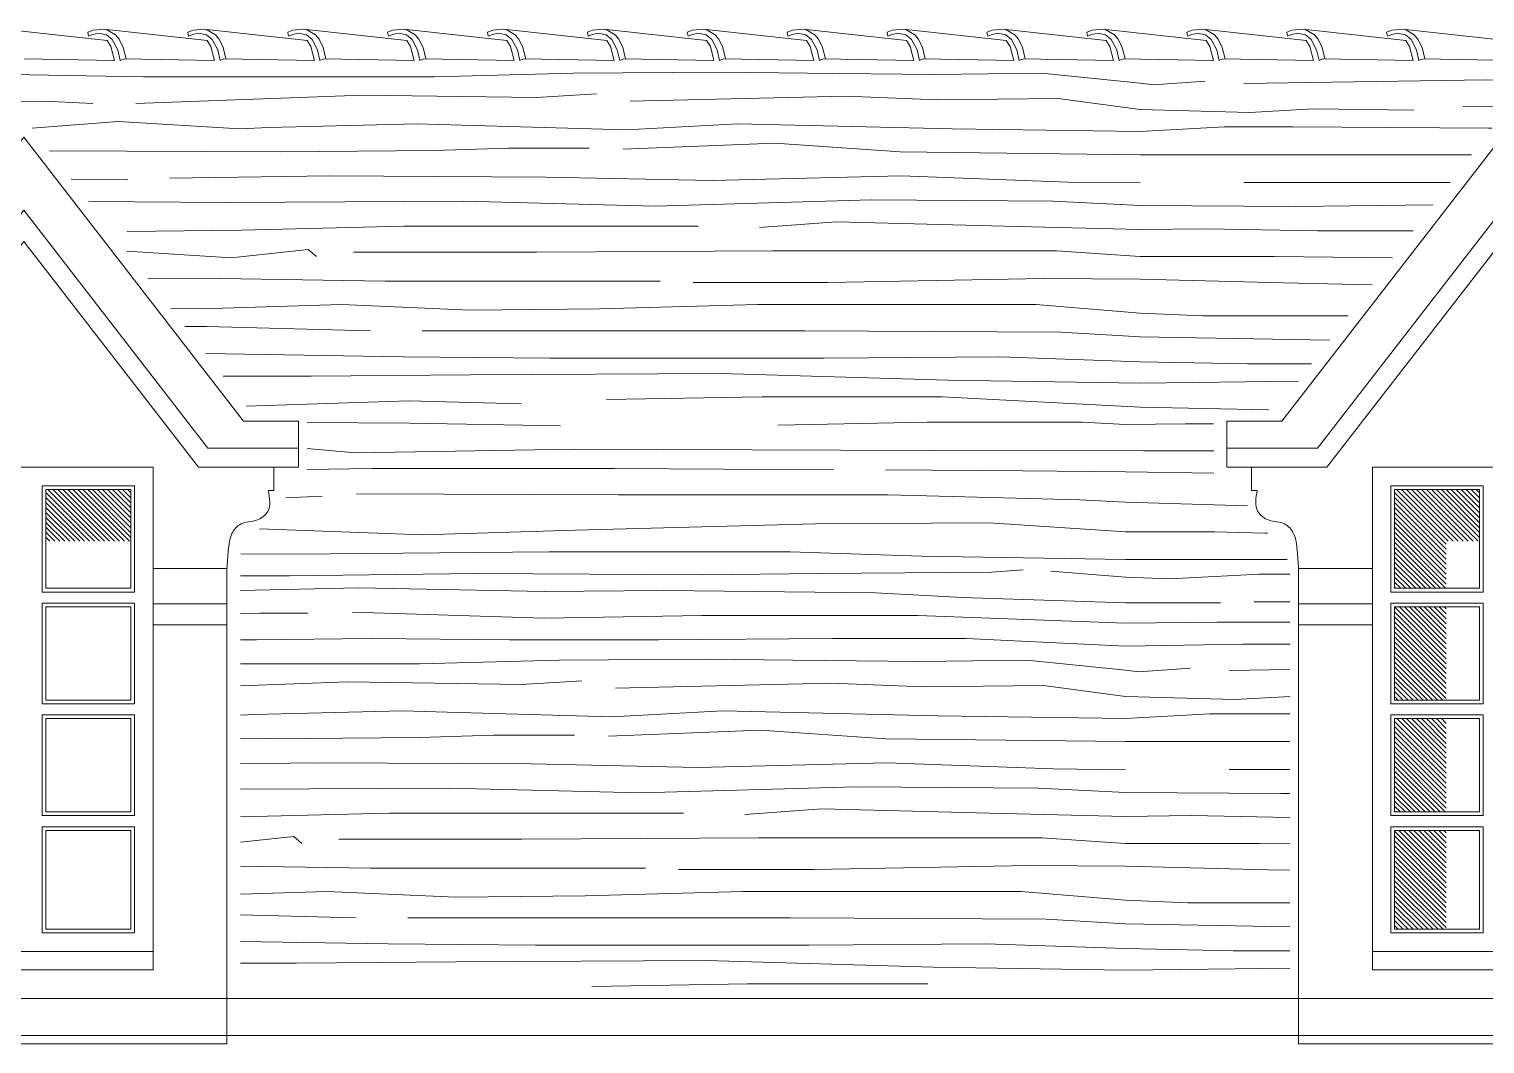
# Model space of a CAD drawing. Header units: millimetres. Extents: x -17502 to -16646, y 1856 to 2034.
# Drawn here: x -17199.399 to -17195.459, y 1873.305 to 1876.05 of the extents above; entities that cross this region are included whole.
import ezdxf

# ---------------------------------------------------------------- set-up
doc = ezdxf.new("R2010")
doc.units = ezdxf.units.MM
doc.layers.get('0').update_dxf_attribs({"lineweight": 9})
doc.layers.add('blocs', color=7, linetype='Continuous')
doc.layers.add('COUPE', color=7, linetype='Continuous', lineweight=9)

msp = doc.modelspace()

# ---------------------------------------------------------------- hatches: boundary and pattern name
at = {"lineweight": 9}
h = msp.add_hatch(dxfattribs=at)
h.set_pattern_fill('ANSI31', color=252, scale=0.003, angle=90, style=0)
h.set_pattern_definition([(135, (2999.822085, 3152.720291), (-0.006735192091, -0.006735192091), [])])
h.paths.add_polyline_path([(-17199.474, 1874.8049), (-17199.704, 1874.8049), (-17199.704, 1874.5374), (-17199.564, 1874.5374), (-17199.564, 1874.6649), (-17199.474, 1874.6649)])
h.paths.add_polyline_path([(-17199.124, 1874.8049), (-17199.354, 1874.8049), (-17199.354, 1874.6649), (-17199.124, 1874.6649)])
h.paths.add_polyline_path([(-17199.564, 1874.4874), (-17199.704, 1874.4874), (-17199.704, 1874.2349), (-17199.564, 1874.2349)])
h.paths.add_polyline_path([(-17199.564, 1874.1849), (-17199.704, 1874.1849), (-17199.704, 1873.9324), (-17199.564, 1873.9324)])
h.paths.add_polyline_path([(-17199.564, 1873.8824), (-17199.704, 1873.8824), (-17199.704, 1873.6149), (-17199.564, 1873.6149)])
h.paths.add_polyline_path([(-17195.1236, 1874.8049), (-17195.3536, 1874.8049), (-17195.3536, 1874.6649), (-17195.1236, 1874.6649)])
h.paths.add_polyline_path([(-17195.4736, 1874.8049), (-17195.7036, 1874.8049), (-17195.7036, 1874.5374), (-17195.5636, 1874.5374), (-17195.5636, 1874.6649), (-17195.4736, 1874.6649)])
h.paths.add_polyline_path([(-17195.5636, 1874.4874), (-17195.7036, 1874.4874), (-17195.7036, 1874.2349), (-17195.5636, 1874.2349)])
h.paths.add_polyline_path([(-17195.5636, 1874.1849), (-17195.7036, 1874.1849), (-17195.7036, 1873.9324), (-17195.5636, 1873.9324)])
h.paths.add_polyline_path([(-17195.5636, 1873.8824), (-17195.7036, 1873.8824), (-17195.7036, 1873.6149), (-17195.5636, 1873.6149)])

# ---------------------------------------------------------------- linework, layer by layer
for points in [[(-17200.1578, 1874.99), (-17200.0089, 1874.99), (-17199.414, 1875.7581), (-17198.819, 1874.99), (-17198.6702, 1874.99), (-17198.6702, 1874.9166), (-17198.9154, 1874.9166), (-17199.414, 1875.5603), (-17199.9126, 1874.9166), (-17200.1578, 1874.9166)], [(-17196.1573, 1874.99), (-17196.0085, 1874.99), (-17195.4136, 1875.7581), (-17194.8186, 1874.99), (-17194.6698, 1874.99), (-17194.6698, 1874.9166), (-17194.915, 1874.9166), (-17195.4136, 1875.5603), (-17195.9121, 1874.9166), (-17196.1573, 1874.9166)], [(-17200.1578, 1874.9166), (-17199.9126, 1874.9166), (-17199.414, 1875.5603), (-17198.9154, 1874.9166), (-17198.6702, 1874.9166), (-17198.6702, 1874.8649), (-17198.9408, 1874.8649), (-17199.414, 1875.4758), (-17199.8872, 1874.8649), (-17200.1578, 1874.8649)], [(-17196.1573, 1874.9166), (-17195.9121, 1874.9166), (-17195.4136, 1875.5603), (-17194.915, 1874.9166), (-17194.6698, 1874.9166), (-17194.6698, 1874.8649), (-17194.9403, 1874.8649), (-17195.4136, 1875.4758), (-17195.8868, 1874.8649), (-17196.1573, 1874.8649)], [(-17199.764, 1874.8649), (-17199.764, 1873.5049), (-17199.064, 1873.5049), (-17199.064, 1874.8649)], [(-17199.064, 1874.8649), (-17199.764, 1874.8649), (-17199.764, 1873.5549), (-17199.064, 1873.5549)], [(-17195.7636, 1874.8649), (-17195.7636, 1873.5049), (-17195.0636, 1873.5049), (-17195.0636, 1874.8649)], [(-17195.0636, 1874.8649), (-17195.7636, 1874.8649), (-17195.7636, 1873.5549), (-17195.0636, 1873.5549)], [(-17199.114, 1874.8149), (-17199.364, 1874.8149), (-17199.364, 1874.5274), (-17199.114, 1874.5274)], [(-17199.124, 1874.8049), (-17199.354, 1874.8049), (-17199.354, 1874.5374), (-17199.124, 1874.5374)], [(-17195.4636, 1874.8149), (-17195.7136, 1874.8149), (-17195.7136, 1874.5274), (-17195.4636, 1874.5274)], [(-17195.4736, 1874.8049), (-17195.7036, 1874.8049), (-17195.7036, 1874.5374), (-17195.4736, 1874.5374)], [(-17198.864, 1874.591), (-17199.064, 1874.591), (-17199.064, 1874.4955), (-17198.864, 1874.4955)], [(-17195.9636, 1874.591), (-17195.7636, 1874.591), (-17195.7636, 1874.4955), (-17195.9636, 1874.4955)], [(-17199.114, 1874.4974), (-17199.364, 1874.4974), (-17199.364, 1874.2249), (-17199.114, 1874.2249)], [(-17199.124, 1874.4874), (-17199.354, 1874.4874), (-17199.354, 1874.2349), (-17199.124, 1874.2349)], [(-17198.864, 1874.4955), (-17199.064, 1874.4955), (-17199.064, 1874.4388), (-17198.864, 1874.4388)], [(-17195.9636, 1874.4955), (-17195.7636, 1874.4955), (-17195.7636, 1874.4388), (-17195.9636, 1874.4388)], [(-17195.4636, 1874.4974), (-17195.7136, 1874.4974), (-17195.7136, 1874.2249), (-17195.4636, 1874.2249)], [(-17195.4736, 1874.4874), (-17195.7036, 1874.4874), (-17195.7036, 1874.2349), (-17195.4736, 1874.2349)], [(-17199.114, 1874.1949), (-17199.364, 1874.1949), (-17199.364, 1873.9224), (-17199.114, 1873.9224)], [(-17199.124, 1874.1849), (-17199.354, 1874.1849), (-17199.354, 1873.9324), (-17199.124, 1873.9324)], [(-17195.4636, 1874.1949), (-17195.7136, 1874.1949), (-17195.7136, 1873.9224), (-17195.4636, 1873.9224)], [(-17195.4736, 1874.1849), (-17195.7036, 1874.1849), (-17195.7036, 1873.9324), (-17195.4736, 1873.9324)], [(-17199.114, 1873.8924), (-17199.364, 1873.8924), (-17199.364, 1873.6049), (-17199.114, 1873.6049)], [(-17195.4636, 1873.8924), (-17195.7136, 1873.8924), (-17195.7136, 1873.6049), (-17195.4636, 1873.6049)], [(-17199.124, 1873.8824), (-17199.354, 1873.8824), (-17199.354, 1873.6149), (-17199.124, 1873.6149)], [(-17195.4736, 1873.8824), (-17195.7036, 1873.8824), (-17195.7036, 1873.6149), (-17195.4736, 1873.6149)], [(-17199.064, 1873.5549), (-17199.764, 1873.5549), (-17199.764, 1873.5049), (-17199.064, 1873.5049)], [(-17195.0636, 1873.5549), (-17195.7636, 1873.5549), (-17195.7636, 1873.5049), (-17195.0636, 1873.5049)]]:
    msp.add_lwpolyline(points, close=True, dxfattribs=at)
for points in [[(-17198.7521, 1874.8021), (-17198.737, 1874.8021), (-17198.737, 1874.8649)], [(-17196.0754, 1874.8021), (-17196.0906, 1874.8021), (-17196.0906, 1874.8649)], [(-17199.964, 1874.4388), (-17199.964, 1873.3049), (-17198.864, 1873.3049), (-17198.864, 1874.4388)], [(-17195.9636, 1874.4388), (-17195.9636, 1873.3049), (-17194.8636, 1873.3049), (-17194.8636, 1874.4388)], [(-17201.9793, 1873.4274), (-17192.3464, 1873.4274)], [(-17201.9793, 1873.3274), (-17192.3464, 1873.3274)]]:
    msp.add_lwpolyline(points, dxfattribs=at)
for points in [[(-17198.864, 1874.591), (-17198.8603, 1874.6399), (-17198.8505, 1874.6854), (-17198.8259, 1874.7117), (-17198.7841, 1874.7218), (-17198.7537, 1874.7456), (-17198.7521, 1874.8021)], [(-17195.9636, 1874.591), (-17195.9673, 1874.6399), (-17195.977, 1874.6854), (-17196.0016, 1874.7117), (-17196.0435, 1874.7218), (-17196.0738, 1874.7456), (-17196.0754, 1874.8021)]]:
    msp.add_spline(points, degree=3, dxfattribs=at)
at = {"layer": 'blocs', "lineweight": 9}
for points in [[(-17199.8537, 1875.9208), (-17199.449, 1875.9273), (-17199.09, 1875.9208), (-17198.6201, 1875.9208), (-17198.3036, 1875.9208), (-17197.9257, 1875.9308), (-17197.5243, 1875.934), (-17197.2926, 1875.9308), (-17196.95, 1875.9275), (-17196.6595, 1875.9308), (-17196.3924, 1875.9042), (-17196.3924, 1875.9042)], [(-17196.3924, 1875.9042), (-17196.3566, 1875.8997), (-17196.2162, 1875.9095)], [(-17196.1118, 1875.9029), (-17195.4559, 1875.9127), (-17194.8587, 1875.9095), (-17194.4181, 1875.9127)], [(-17200.7508, 1875.8467), (-17200.6598, 1875.8458), (-17200.2813, 1875.8589), (-17199.9386, 1875.8393), (-17199.6645, 1875.8524), (-17199.3578, 1875.8556), (-17199.2272, 1875.8491)], [(-17199.1106, 1875.8491), (-17198.4971, 1875.872), (-17198.0272, 1875.8655), (-17197.864, 1875.8752)], [(-17197.7726, 1875.8557), (-17197.1885, 1875.8687), (-17196.9405, 1875.8589), (-17196.6141, 1875.8622), (-17196.3924, 1875.8325)], [(-17196.3924, 1875.8325), (-17196.0956, 1875.8247), (-17195.9227, 1875.8345), (-17195.6518, 1875.8312)], [(-17195.518, 1875.841), (-17195.1525, 1875.8377), (-17194.7739, 1875.8508), (-17194.4313, 1875.8312), (-17194.1572, 1875.8443), (-17194.0536, 1875.8454)], [(-17199.3916, 1875.7826), (-17199.1585, 1875.8002), (-17198.8289, 1875.7806), (-17198.7506, 1875.7839), (-17198.3492, 1875.7937), (-17198.2284, 1875.7904), (-17197.7826, 1875.7774), (-17197.4823, 1875.7937), (-17196.9015, 1875.7806), (-17196.3924, 1875.7734)], [(-17196.3924, 1875.7734), (-17196.1639, 1875.7856), (-17195.9779, 1875.7856), (-17195.4493, 1875.7823), (-17195.4406, 1875.7823)], [(-17197.7921, 1875.7251), (-17197.3809, 1875.7414), (-17197.0415, 1875.7186), (-17196.3924, 1875.7105), (-17196.3924, 1875.7105)], [(-17199.3445, 1875.7213), (-17198.7179, 1875.7186), (-17198.3035, 1875.7218), (-17198.1021, 1875.7284), (-17197.8835, 1875.7284)], [(-17196.3924, 1875.7105), (-17195.8702, 1875.7105), (-17195.4956, 1875.7105)], [(-17199.2854, 1875.6446), (-17199.1325, 1875.6436)], [(-17199.0192, 1875.6468), (-17198.5852, 1875.6534), (-17198.001, 1875.6501), (-17197.5507, 1875.6403), (-17197.0384, 1875.6534), (-17196.588, 1875.6366), (-17196.3924, 1875.6345)], [(-17196.1118, 1875.6355), (-17195.553, 1875.6355)], [(-17199.2383, 1875.5835), (-17198.8663, 1875.5815), (-17198.2235, 1875.5848), (-17197.7046, 1875.5717), (-17197.1204, 1875.588), (-17196.6277, 1875.5848), (-17196.3924, 1875.573)], [(-17196.3924, 1875.573), (-17195.9721, 1875.5701), (-17195.5994, 1875.5747)], [(-17199.1341, 1875.5024), (-17198.825, 1875.5061), (-17198.3855, 1875.5173), (-17198.0355, 1875.5173), (-17197.7636, 1875.5173), (-17197.5886, 1875.5173)], [(-17197.4225, 1875.5136), (-17197.2139, 1875.5285), (-17196.7596, 1875.5173), (-17196.3924, 1875.5081), (-17196.3924, 1875.5081)], [(-17196.3924, 1875.5081), (-17196.2143, 1875.5103), (-17195.9121, 1875.5044), (-17195.6532, 1875.5044)], [(-17199.1348, 1875.4491), (-17198.8525, 1875.4317), (-17198.6439, 1875.454), (-17198.6216, 1875.4354)], [(-17198.5216, 1875.4466), (-17198.0263, 1875.4466), (-17197.3857, 1875.4503), (-17196.6185, 1875.4503), (-17196.3924, 1875.4348)], [(-17196.3924, 1875.4348), (-17196.0302, 1875.4348), (-17195.7091, 1875.4313)], [(-17199.0773, 1875.3744), (-17198.8825, 1875.3757), (-17198.4362, 1875.3683), (-17198.0117, 1875.3683), (-17197.6914, 1875.3683)], [(-17197.602, 1875.3646), (-17197.2371, 1875.3646), (-17196.6524, 1875.3758), (-17196.3924, 1875.3735)], [(-17196.3924, 1875.3738), (-17196.0044, 1875.3639), (-17195.7647, 1875.3586)], [(-17199.0158, 1875.2946), (-17198.9342, 1875.2939), (-17198.5543, 1875.305), (-17198.2054, 1875.2901), (-17197.8553, 1875.2939), (-17197.427, 1875.305), (-17196.6748, 1875.305), (-17196.3924, 1875.2819)], [(-17196.3924, 1875.2819), (-17196.2237, 1875.2746), (-17195.829, 1875.2746)], [(-17198.978, 1875.2454), (-17198.9196, 1875.2454), (-17198.4768, 1875.2342)], [(-17198.3353, 1875.2342), (-17197.8326, 1875.2342), (-17197.3, 1875.2342), (-17196.6073, 1875.2305), (-17196.3924, 1875.2177)], [(-17196.3924, 1875.2177), (-17195.8796, 1875.2084)], [(-17198.9217, 1875.1723), (-17198.3881, 1875.1635), (-17197.9896, 1875.1598), (-17197.2485, 1875.1598), (-17196.7718, 1875.1635)], [(-17196.7718, 1875.1635), (-17196.3924, 1875.1505)], [(-17196.3924, 1875.1505), (-17196.1014, 1875.1443), (-17195.9287, 1875.1443)], [(-17198.8747, 1875.1113), (-17198.6363, 1875.1113), (-17198.2054, 1875.115), (-17197.5276, 1875.1188), (-17196.9132, 1875.1001), (-17196.3924, 1875.0927)], [(-17196.3924, 1875.0927), (-17195.9642, 1875.0979)], [(-17198.8124, 1875.0303), (-17198.3718, 1875.0444), (-17198.0675, 1875.0369)], [(-17197.8366, 1875.0481), (-17197.4158, 1875.0555), (-17196.9279, 1875.0555)], [(-17196.9279, 1875.0555), (-17196.3924, 1875.0274)], [(-17196.3924, 1875.0274), (-17196.0442, 1875.0207)], [(-17198.6471, 1874.9862), (-17198.3703, 1874.9841), (-17197.9615, 1874.9768)], [(-17197.373, 1874.9792), (-17196.9686, 1874.9865), (-17196.5496, 1874.9865), (-17196.4318, 1874.9808)], [(-17196.4318, 1874.9808), (-17196.2695, 1874.9821), (-17196.1936, 1874.9821)], [(-17198.6471, 1874.9154), (-17198.5166, 1874.9041), (-17197.9226, 1874.9139), (-17196.9632, 1874.9106), (-17196.3833, 1874.909)], [(-17196.3833, 1874.909), (-17196.1933, 1874.909)], [(-17198.6471, 1874.8592), (-17198.4718, 1874.8616), (-17197.8159, 1874.8616), (-17197.2219, 1874.8583)], [(-17197.0816, 1874.8583), (-17196.7096, 1874.8551), (-17196.4318, 1874.8526)], [(-17196.4318, 1874.8526), (-17196.1931, 1874.8492)], [(-17198.5132, 1874.7931), (-17197.8051, 1874.7899), (-17197.0741, 1874.7899), (-17196.5552, 1874.7764), (-17196.4318, 1874.7702)], [(-17198.7046, 1874.7819), (-17198.6064, 1874.7866)], [(-17196.4318, 1874.7702), (-17196.1015, 1874.7606)], [(-17198.776, 1874.6985), (-17198.3348, 1874.6821), (-17197.9204, 1874.6951), (-17197.271, 1874.7114), (-17196.801, 1874.7147), (-17196.4318, 1874.6903)], [(-17196.4318, 1874.6903), (-17196.191, 1874.6903), (-17196.0539, 1874.687), (-17196.0478, 1874.6869)], [(-17198.8265, 1874.631), (-17198.6841, 1874.6298), (-17197.9922, 1874.6363), (-17197.3396, 1874.6363), (-17196.9839, 1874.6243), (-17196.4318, 1874.6152), (-17196.4318, 1874.6152)], [(-17196.4318, 1874.6152), (-17195.9946, 1874.6152)], [(-17198.8271, 1874.571), (-17198.6957, 1874.571), (-17198.1874, 1874.5776), (-17197.5771, 1874.5743), (-17197.2639, 1874.5776), (-17196.7939, 1874.5809), (-17196.7091, 1874.5874)], [(-17196.634, 1874.5841), (-17196.4318, 1874.5671)], [(-17196.4318, 1874.5671), (-17196.3114, 1874.5629), (-17196.0699, 1874.5759), (-17195.9871, 1874.5759)], [(-17198.8271, 1874.5319), (-17198.5082, 1874.5384), (-17198.0057, 1874.5286), (-17197.6826, 1874.5319), (-17197.1082, 1874.5254), (-17196.8733, 1874.5128), (-17196.4318, 1874.4977), (-17196.4318, 1874.4977)], [(-17196.4318, 1874.4977), (-17196.1748, 1874.4977)], [(-17196.0835, 1874.5009), (-17195.9871, 1874.5009)], [(-17198.8271, 1874.4688), (-17198.7755, 1874.4699), (-17198.645, 1874.4699)], [(-17198.5242, 1874.4731), (-17198.0054, 1874.4568), (-17197.5779, 1874.4634), (-17196.9937, 1874.4634), (-17196.4318, 1874.4428), (-17196.4318, 1874.4428)], [(-17196.4318, 1874.4428), (-17196.1847, 1874.4454), (-17195.9871, 1874.4454)], [(-17198.8271, 1874.3983), (-17198.7836, 1874.398), (-17198.4736, 1874.4013), (-17198.0997, 1874.398), (-17197.695, 1874.398), (-17197.2251, 1874.4013), (-17196.8628, 1874.4013), (-17196.4318, 1874.3813)], [(-17196.4318, 1874.3813), (-17196.1154, 1874.3866), (-17195.9871, 1874.3866)], [(-17198.8271, 1874.3328), (-17198.6596, 1874.3328), (-17198.343, 1874.3328), (-17197.9652, 1874.3428), (-17197.5638, 1874.346), (-17197.3321, 1874.3428), (-17196.9894, 1874.3395), (-17196.699, 1874.3428), (-17196.4318, 1874.3161), (-17196.4318, 1874.3161)], [(-17196.4318, 1874.3161), (-17196.396, 1874.3116), (-17196.2557, 1874.3214)], [(-17196.1513, 1874.3149), (-17195.9871, 1874.3174)], [(-17198.8271, 1874.2731), (-17198.5366, 1874.284), (-17198.0666, 1874.2774), (-17197.9035, 1874.2872)], [(-17197.8121, 1874.2676), (-17197.2279, 1874.2807), (-17196.9799, 1874.2709), (-17196.6536, 1874.2742), (-17196.4318, 1874.2445)], [(-17196.4318, 1874.2445), (-17196.1351, 1874.2367), (-17195.9871, 1874.245)], [(-17198.8271, 1874.1943), (-17198.79, 1874.1958), (-17198.3886, 1874.2056), (-17198.2679, 1874.2024), (-17197.822, 1874.1893), (-17197.5218, 1874.2056), (-17196.9409, 1874.1926), (-17196.4318, 1874.1854)], [(-17196.4318, 1874.1854), (-17196.2034, 1874.1975), (-17196.0174, 1874.1975), (-17195.9871, 1874.1974)], [(-17198.8271, 1874.1309), (-17198.7574, 1874.1306), (-17198.3429, 1874.1338), (-17198.1416, 1874.1404), (-17197.9229, 1874.1404)], [(-17197.8316, 1874.1371), (-17197.4204, 1874.1534), (-17197.081, 1874.1306), (-17196.4318, 1874.1225), (-17196.4318, 1874.1225)], [(-17196.4318, 1874.1225), (-17195.9871, 1874.1225)], [(-17198.8271, 1874.0623), (-17198.6246, 1874.0653), (-17198.0405, 1874.0621), (-17197.5902, 1874.0523), (-17197.0778, 1874.0653), (-17196.6275, 1874.0486), (-17196.4318, 1874.0465)], [(-17196.1513, 1874.0474), (-17195.9871, 1874.0474)], [(-17198.8271, 1873.9939), (-17198.2629, 1873.9967), (-17197.744, 1873.9837), (-17197.1599, 1874), (-17196.6671, 1873.9967), (-17196.4318, 1873.985)], [(-17196.4318, 1873.985), (-17196.0115, 1873.9821), (-17195.9871, 1873.9824)], [(-17198.8271, 1873.919), (-17198.425, 1873.9293), (-17198.0749, 1873.9293), (-17197.8031, 1873.9293), (-17197.628, 1873.9293)], [(-17197.4619, 1873.9255), (-17197.2534, 1873.9404), (-17196.799, 1873.9293), (-17196.4318, 1873.9201), (-17196.4318, 1873.9201)], [(-17196.4318, 1873.9201), (-17196.2538, 1873.9223), (-17195.9871, 1873.9171)], [(-17198.8271, 1873.8506), (-17198.6834, 1873.866), (-17198.661, 1873.8474)], [(-17198.561, 1873.8586), (-17198.0657, 1873.8586), (-17197.4252, 1873.8623), (-17196.658, 1873.8623), (-17196.4318, 1873.8467)], [(-17196.4318, 1873.8467), (-17196.0696, 1873.8467), (-17195.9871, 1873.8458)], [(-17198.8271, 1873.7861), (-17198.4757, 1873.7803), (-17198.0511, 1873.7803), (-17197.7309, 1873.7803)], [(-17197.6415, 1873.7766), (-17197.2765, 1873.7766), (-17196.6918, 1873.7877), (-17196.4318, 1873.7855)], [(-17196.4318, 1873.7858), (-17196.0438, 1873.7759), (-17195.9871, 1873.7746)], [(-17198.8271, 1873.7102), (-17198.5938, 1873.717), (-17198.2448, 1873.7021), (-17197.8948, 1873.7058), (-17197.4665, 1873.717), (-17196.7142, 1873.717), (-17196.4318, 1873.6939)], [(-17196.4318, 1873.6939), (-17196.2631, 1873.6866), (-17195.9871, 1873.6866)], [(-17198.8271, 1873.6541), (-17198.5163, 1873.6462)], [(-17198.3748, 1873.6462), (-17197.872, 1873.6462), (-17197.3395, 1873.6462), (-17196.6468, 1873.6425), (-17196.4318, 1873.6296)], [(-17196.4318, 1873.6296), (-17195.9871, 1873.6216)], [(-17198.8271, 1873.5821), (-17198.4276, 1873.5755), (-17198.0291, 1873.5718), (-17197.288, 1873.5718), (-17196.8113, 1873.5755)], [(-17196.8113, 1873.5755), (-17196.4318, 1873.5625)], [(-17198.8271, 1873.5233), (-17198.6758, 1873.5233), (-17198.2449, 1873.527), (-17197.5671, 1873.5307), (-17196.9526, 1873.5121), (-17196.4318, 1873.5046)], [(-17196.4318, 1873.5625), (-17196.1408, 1873.5562), (-17195.9871, 1873.5562)], [(-17196.4318, 1873.5046), (-17195.9871, 1873.5101)], [(-17197.876, 1873.46), (-17197.4552, 1873.4675), (-17196.9673, 1873.4675)]]:
    msp.add_lwpolyline(points, dxfattribs=at)
at = {"layer": 'COUPE', "color": 7, "linetype": 'Continuous', "lineweight": 9}
for p, q in [((-17199.4676, 1876.0503), (-17199.1881, 1876.0192)), ((-17199.2263, 1876.0478), (-17199.1972, 1876.0503)), ((-17199.1972, 1876.0503), (-17198.9177, 1876.0192)), ((-17199.1915, 1876.0503), (-17199.1654, 1876.0348)), ((-17198.9559, 1876.0478), (-17198.9268, 1876.0503)), ((-17198.9268, 1876.0503), (-17198.6473, 1876.0192)), ((-17198.9211, 1876.0503), (-17198.895, 1876.0348)), ((-17198.6855, 1876.0478), (-17198.6564, 1876.0503)), ((-17198.6564, 1876.0503), (-17198.3769, 1876.0192)), ((-17198.6507, 1876.0503), (-17198.6246, 1876.0348)), ((-17198.4151, 1876.0478), (-17198.386, 1876.0503)), ((-17198.386, 1876.0503), (-17198.1065, 1876.0192)), ((-17198.3803, 1876.0503), (-17198.3542, 1876.0348)), ((-17198.1447, 1876.0478), (-17198.1156, 1876.0503)), ((-17198.1156, 1876.0503), (-17197.8361, 1876.0192)), ((-17198.1099, 1876.0503), (-17198.0838, 1876.0348)), ((-17197.8743, 1876.0478), (-17197.8452, 1876.0503)), ((-17197.8452, 1876.0503), (-17197.5657, 1876.0192)), ((-17197.8395, 1876.0503), (-17197.8134, 1876.0348)), ((-17197.6039, 1876.0478), (-17197.5748, 1876.0503)), ((-17197.5748, 1876.0503), (-17197.2953, 1876.0192)), ((-17197.5691, 1876.0503), (-17197.543, 1876.0348)), ((-17197.3335, 1876.0478), (-17197.3044, 1876.0503)), ((-17197.3044, 1876.0503), (-17197.0249, 1876.0192)), ((-17197.2987, 1876.0503), (-17197.2726, 1876.0348)), ((-17197.0631, 1876.0478), (-17197.034, 1876.0503)), ((-17197.034, 1876.0503), (-17196.7545, 1876.0192)), ((-17197.0283, 1876.0503), (-17197.0022, 1876.0348)), ((-17196.7927, 1876.0478), (-17196.7636, 1876.0503)), ((-17196.7636, 1876.0503), (-17196.4841, 1876.0192)), ((-17196.7579, 1876.0503), (-17196.7318, 1876.0348)), ((-17196.5223, 1876.0478), (-17196.4932, 1876.0503)), ((-17196.4932, 1876.0503), (-17196.2137, 1876.0192)), ((-17196.4875, 1876.0503), (-17196.4614, 1876.0348)), ((-17196.2519, 1876.0478), (-17196.2228, 1876.0503)), ((-17196.2228, 1876.0503), (-17195.9433, 1876.0192)), ((-17196.2171, 1876.0503), (-17196.191, 1876.0348)), ((-17195.9815, 1876.0478), (-17195.9524, 1876.0503)), ((-17195.9524, 1876.0503), (-17195.6729, 1876.0192)), ((-17195.9467, 1876.0503), (-17195.9206, 1876.0348)), ((-17195.7111, 1876.0478), (-17195.682, 1876.0503)), ((-17195.682, 1876.0503), (-17195.4025, 1876.0192)), ((-17195.6763, 1876.0503), (-17195.6502, 1876.0348)), ((-17199.2404, 1876.042), (-17199.2263, 1876.0478)), ((-17199.2384, 1876.0309), (-17199.2404, 1876.042)), ((-17199.2267, 1876.0361), (-17199.2384, 1876.0309)), ((-17199.2112, 1876.0392), (-17199.2267, 1876.0361)), ((-17199.1896, 1876.0345), (-17199.2112, 1876.0392)), ((-17199.1743, 1876.022), (-17199.1896, 1876.0345)), ((-17199.1881, 1876.0192), (-17199.178, 1876.0031)), ((-17199.1594, 1875.9943), (-17199.1743, 1876.022)), ((-17199.1654, 1876.0348), (-17199.1555, 1876.0228)), ((-17199.1555, 1876.0228), (-17199.1445, 1876.0007)), ((-17198.97, 1876.042), (-17198.9559, 1876.0478)), ((-17198.968, 1876.0309), (-17198.97, 1876.042)), ((-17198.9563, 1876.0361), (-17198.968, 1876.0309)), ((-17198.9408, 1876.0392), (-17198.9563, 1876.0361)), ((-17198.9192, 1876.0345), (-17198.9408, 1876.0392)), ((-17198.9039, 1876.022), (-17198.9192, 1876.0345)), ((-17198.9177, 1876.0192), (-17198.9076, 1876.0031)), ((-17198.889, 1875.9943), (-17198.9039, 1876.022)), ((-17198.895, 1876.0348), (-17198.8851, 1876.0228)), ((-17198.8851, 1876.0228), (-17198.8741, 1876.0007)), ((-17198.6996, 1876.042), (-17198.6855, 1876.0478)), ((-17198.6976, 1876.0309), (-17198.6996, 1876.042)), ((-17198.6859, 1876.0361), (-17198.6976, 1876.0309)), ((-17198.6704, 1876.0392), (-17198.6859, 1876.0361)), ((-17198.6488, 1876.0345), (-17198.6704, 1876.0392)), ((-17198.6335, 1876.022), (-17198.6488, 1876.0345)), ((-17198.6473, 1876.0192), (-17198.6372, 1876.0031)), ((-17198.6186, 1875.9943), (-17198.6335, 1876.022)), ((-17198.6246, 1876.0348), (-17198.6147, 1876.0228)), ((-17198.6147, 1876.0228), (-17198.6037, 1876.0007)), ((-17198.4292, 1876.042), (-17198.4151, 1876.0478)), ((-17198.4272, 1876.0309), (-17198.4292, 1876.042)), ((-17198.4155, 1876.0361), (-17198.4272, 1876.0309)), ((-17198.4, 1876.0392), (-17198.4155, 1876.0361)), ((-17198.3784, 1876.0345), (-17198.4, 1876.0392)), ((-17198.3631, 1876.022), (-17198.3784, 1876.0345)), ((-17198.3769, 1876.0192), (-17198.3668, 1876.0031)), ((-17198.3482, 1875.9943), (-17198.3631, 1876.022)), ((-17198.3542, 1876.0348), (-17198.3443, 1876.0228)), ((-17198.3443, 1876.0228), (-17198.3333, 1876.0007)), ((-17198.1588, 1876.042), (-17198.1447, 1876.0478)), ((-17198.1568, 1876.0309), (-17198.1588, 1876.042)), ((-17198.1451, 1876.0361), (-17198.1568, 1876.0309)), ((-17198.1296, 1876.0392), (-17198.1451, 1876.0361)), ((-17198.108, 1876.0345), (-17198.1296, 1876.0392)), ((-17198.0927, 1876.022), (-17198.108, 1876.0345)), ((-17198.1065, 1876.0192), (-17198.0964, 1876.0031)), ((-17198.0778, 1875.9943), (-17198.0927, 1876.022)), ((-17198.0838, 1876.0348), (-17198.0739, 1876.0228)), ((-17198.0739, 1876.0228), (-17198.0629, 1876.0007)), ((-17197.8884, 1876.042), (-17197.8743, 1876.0478)), ((-17197.8864, 1876.0309), (-17197.8884, 1876.042)), ((-17197.8747, 1876.0361), (-17197.8864, 1876.0309)), ((-17197.8592, 1876.0392), (-17197.8747, 1876.0361)), ((-17197.8377, 1876.0345), (-17197.8592, 1876.0392)), ((-17197.8223, 1876.022), (-17197.8377, 1876.0345)), ((-17197.8361, 1876.0192), (-17197.826, 1876.0031)), ((-17197.8074, 1875.9943), (-17197.8223, 1876.022)), ((-17197.8134, 1876.0348), (-17197.8035, 1876.0228)), ((-17197.8035, 1876.0228), (-17197.7925, 1876.0007)), ((-17197.618, 1876.042), (-17197.6039, 1876.0478)), ((-17197.616, 1876.0309), (-17197.618, 1876.042)), ((-17197.6043, 1876.0361), (-17197.616, 1876.0309)), ((-17197.5888, 1876.0392), (-17197.6043, 1876.0361)), ((-17197.5673, 1876.0345), (-17197.5888, 1876.0392)), ((-17197.5519, 1876.022), (-17197.5673, 1876.0345)), ((-17197.5657, 1876.0192), (-17197.5556, 1876.0031)), ((-17197.537, 1875.9943), (-17197.5519, 1876.022)), ((-17197.543, 1876.0348), (-17197.5331, 1876.0228)), ((-17197.5331, 1876.0228), (-17197.5221, 1876.0007)), ((-17197.3477, 1876.042), (-17197.3335, 1876.0478)), ((-17197.3456, 1876.0309), (-17197.3477, 1876.042)), ((-17197.3339, 1876.0361), (-17197.3456, 1876.0309)), ((-17197.3184, 1876.0392), (-17197.3339, 1876.0361)), ((-17197.2969, 1876.0345), (-17197.3184, 1876.0392)), ((-17197.2815, 1876.022), (-17197.2969, 1876.0345)), ((-17197.2953, 1876.0192), (-17197.2852, 1876.0031)), ((-17197.2666, 1875.9943), (-17197.2815, 1876.022)), ((-17197.2726, 1876.0348), (-17197.2627, 1876.0228)), ((-17197.2627, 1876.0228), (-17197.2518, 1876.0007)), ((-17197.0773, 1876.042), (-17197.0631, 1876.0478)), ((-17197.0752, 1876.0309), (-17197.0773, 1876.042)), ((-17197.0635, 1876.0361), (-17197.0752, 1876.0309)), ((-17197.048, 1876.0392), (-17197.0635, 1876.0361)), ((-17197.0265, 1876.0345), (-17197.048, 1876.0392)), ((-17197.0111, 1876.022), (-17197.0265, 1876.0345)), ((-17197.0249, 1876.0192), (-17197.0149, 1876.0031)), ((-17196.9962, 1875.9943), (-17197.0111, 1876.022)), ((-17197.0022, 1876.0348), (-17196.9923, 1876.0228)), ((-17196.9923, 1876.0228), (-17196.9814, 1876.0007)), ((-17196.8069, 1876.042), (-17196.7927, 1876.0478)), ((-17196.8048, 1876.0309), (-17196.8069, 1876.042)), ((-17196.7931, 1876.0361), (-17196.8048, 1876.0309)), ((-17196.7776, 1876.0392), (-17196.7931, 1876.0361)), ((-17196.7561, 1876.0345), (-17196.7776, 1876.0392)), ((-17196.7407, 1876.022), (-17196.7561, 1876.0345)), ((-17196.7545, 1876.0192), (-17196.7445, 1876.0031)), ((-17196.7258, 1875.9943), (-17196.7407, 1876.022)), ((-17196.7318, 1876.0348), (-17196.7219, 1876.0228)), ((-17196.7219, 1876.0228), (-17196.711, 1876.0007)), ((-17196.5365, 1876.042), (-17196.5223, 1876.0478)), ((-17196.5344, 1876.0309), (-17196.5365, 1876.042)), ((-17196.5227, 1876.0361), (-17196.5344, 1876.0309)), ((-17196.5072, 1876.0392), (-17196.5227, 1876.0361)), ((-17196.4857, 1876.0345), (-17196.5072, 1876.0392)), ((-17196.4703, 1876.022), (-17196.4857, 1876.0345)), ((-17196.4841, 1876.0192), (-17196.4741, 1876.0031)), ((-17196.4554, 1875.9943), (-17196.4703, 1876.022)), ((-17196.4614, 1876.0348), (-17196.4515, 1876.0228)), ((-17196.4515, 1876.0228), (-17196.4406, 1876.0007)), ((-17196.2661, 1876.042), (-17196.2519, 1876.0478)), ((-17196.264, 1876.0309), (-17196.2661, 1876.042)), ((-17196.2523, 1876.0361), (-17196.264, 1876.0309)), ((-17196.2368, 1876.0392), (-17196.2523, 1876.0361)), ((-17196.2153, 1876.0345), (-17196.2368, 1876.0392)), ((-17196.1999, 1876.022), (-17196.2153, 1876.0345)), ((-17196.2137, 1876.0192), (-17196.2037, 1876.0031)), ((-17196.185, 1875.9943), (-17196.1999, 1876.022)), ((-17196.191, 1876.0348), (-17196.1811, 1876.0228)), ((-17196.1811, 1876.0228), (-17196.1702, 1876.0007)), ((-17195.9957, 1876.042), (-17195.9815, 1876.0478)), ((-17195.9936, 1876.0309), (-17195.9957, 1876.042)), ((-17195.9819, 1876.0361), (-17195.9936, 1876.0309)), ((-17195.9664, 1876.0392), (-17195.9819, 1876.0361)), ((-17195.9449, 1876.0345), (-17195.9664, 1876.0392)), ((-17195.9295, 1876.022), (-17195.9449, 1876.0345)), ((-17195.9433, 1876.0192), (-17195.9333, 1876.0031)), ((-17195.9146, 1875.9943), (-17195.9295, 1876.022)), ((-17195.9206, 1876.0348), (-17195.9107, 1876.0228)), ((-17195.9107, 1876.0228), (-17195.8998, 1876.0007)), ((-17195.7253, 1876.042), (-17195.7111, 1876.0478)), ((-17195.7232, 1876.0309), (-17195.7253, 1876.042)), ((-17195.7115, 1876.0361), (-17195.7232, 1876.0309)), ((-17195.696, 1876.0392), (-17195.7115, 1876.0361)), ((-17195.6745, 1876.0345), (-17195.696, 1876.0392)), ((-17195.6591, 1876.022), (-17195.6745, 1876.0345)), ((-17195.6729, 1876.0192), (-17195.6629, 1876.0031)), ((-17195.6442, 1875.9943), (-17195.6591, 1876.022)), ((-17195.6502, 1876.0348), (-17195.6403, 1876.0228)), ((-17195.6403, 1876.0228), (-17195.6294, 1876.0007)), ((-17199.178, 1876.0031), (-17199.1682, 1875.9654)), ((-17199.1529, 1875.9654), (-17199.1594, 1875.9943)), ((-17199.1445, 1876.0007), (-17199.137, 1875.9702)), ((-17198.9076, 1876.0031), (-17198.8978, 1875.9654)), ((-17198.8825, 1875.9654), (-17198.889, 1875.9943)), ((-17198.8741, 1876.0007), (-17198.8666, 1875.9702)), ((-17198.6372, 1876.0031), (-17198.6274, 1875.9654)), ((-17198.6122, 1875.9654), (-17198.6186, 1875.9943)), ((-17198.6037, 1876.0007), (-17198.5962, 1875.9702)), ((-17198.3668, 1876.0031), (-17198.357, 1875.9654)), ((-17198.3418, 1875.9654), (-17198.3482, 1875.9943)), ((-17198.3333, 1876.0007), (-17198.3258, 1875.9702)), ((-17198.0964, 1876.0031), (-17198.0866, 1875.9654)), ((-17198.0714, 1875.9654), (-17198.0778, 1875.9943)), ((-17198.0629, 1876.0007), (-17198.0554, 1875.9702)), ((-17197.826, 1876.0031), (-17197.8162, 1875.9654)), ((-17197.801, 1875.9654), (-17197.8074, 1875.9943)), ((-17197.7925, 1876.0007), (-17197.785, 1875.9702)), ((-17197.5556, 1876.0031), (-17197.5458, 1875.9654)), ((-17197.5306, 1875.9654), (-17197.537, 1875.9943)), ((-17197.5221, 1876.0007), (-17197.5146, 1875.9702)), ((-17197.2852, 1876.0031), (-17197.2754, 1875.9654)), ((-17197.2602, 1875.9654), (-17197.2666, 1875.9943)), ((-17197.2518, 1876.0007), (-17197.2442, 1875.9702)), ((-17197.0149, 1876.0031), (-17197.005, 1875.9654)), ((-17196.9898, 1875.9654), (-17196.9962, 1875.9943)), ((-17196.9814, 1876.0007), (-17196.9738, 1875.9702)), ((-17196.7445, 1876.0031), (-17196.7346, 1875.9654)), ((-17196.7194, 1875.9654), (-17196.7258, 1875.9943)), ((-17196.711, 1876.0007), (-17196.7034, 1875.9702)), ((-17196.4741, 1876.0031), (-17196.4642, 1875.9654)), ((-17196.449, 1875.9654), (-17196.4554, 1875.9943)), ((-17196.4406, 1876.0007), (-17196.433, 1875.9702)), ((-17196.2037, 1876.0031), (-17196.1938, 1875.9654)), ((-17196.1786, 1875.9654), (-17196.185, 1875.9943)), ((-17196.1702, 1876.0007), (-17196.1626, 1875.9702)), ((-17195.9333, 1876.0031), (-17195.9234, 1875.9654)), ((-17195.9082, 1875.9654), (-17195.9146, 1875.9943)), ((-17195.8998, 1876.0007), (-17195.8922, 1875.9702)), ((-17195.6629, 1876.0031), (-17195.653, 1875.9654)), ((-17195.6378, 1875.9654), (-17195.6442, 1875.9943)), ((-17195.6294, 1876.0007), (-17195.6218, 1875.9702)), ((-17199.1682, 1875.9654), (-17199.413, 1875.9702)), ((-17199.1426, 1875.9702), (-17199.1529, 1875.9654)), ((-17198.8978, 1875.9654), (-17199.1426, 1875.9702)), ((-17198.8722, 1875.9702), (-17198.8825, 1875.9654)), ((-17198.6274, 1875.9654), (-17198.8722, 1875.9702)), ((-17198.6018, 1875.9702), (-17198.6122, 1875.9654)), ((-17198.357, 1875.9654), (-17198.6018, 1875.9702)), ((-17198.3315, 1875.9702), (-17198.3418, 1875.9654)), ((-17198.0866, 1875.9654), (-17198.3315, 1875.9702)), ((-17198.0611, 1875.9702), (-17198.0714, 1875.9654)), ((-17197.8162, 1875.9654), (-17198.0611, 1875.9702)), ((-17197.7907, 1875.9702), (-17197.801, 1875.9654)), ((-17197.5458, 1875.9654), (-17197.7907, 1875.9702)), ((-17197.5203, 1875.9702), (-17197.5306, 1875.9654)), ((-17197.2754, 1875.9654), (-17197.5203, 1875.9702)), ((-17197.2499, 1875.9702), (-17197.2602, 1875.9654)), ((-17197.005, 1875.9654), (-17197.2499, 1875.9702)), ((-17196.9795, 1875.9702), (-17196.9898, 1875.9654)), ((-17196.7346, 1875.9654), (-17196.9795, 1875.9702)), ((-17196.7091, 1875.9702), (-17196.7194, 1875.9654)), ((-17196.4642, 1875.9654), (-17196.7091, 1875.9702)), ((-17196.4387, 1875.9702), (-17196.449, 1875.9654)), ((-17196.1938, 1875.9654), (-17196.4387, 1875.9702)), ((-17196.1683, 1875.9702), (-17196.1786, 1875.9654)), ((-17195.9234, 1875.9654), (-17196.1683, 1875.9702)), ((-17195.8979, 1875.9702), (-17195.9082, 1875.9654)), ((-17195.653, 1875.9654), (-17195.8979, 1875.9702)), ((-17195.6275, 1875.9702), (-17195.6378, 1875.9654)), ((-17195.3826, 1875.9654), (-17195.6275, 1875.9702))]:
    msp.add_line(p, q, dxfattribs=at)

doc.saveas('drawing.dxf')
